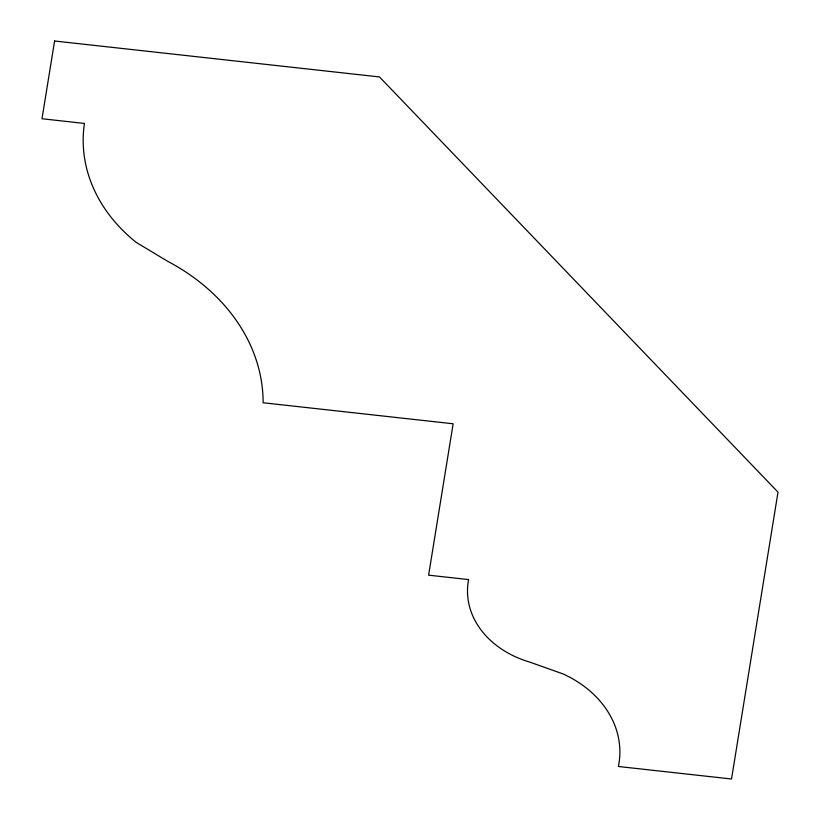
<?xml version="1.0" encoding="UTF-8"?>
<svg xmlns="http://www.w3.org/2000/svg" width="820" height="820" viewBox="0 0 820 820"><rect width="100%" height="100%" fill="white"/><g stroke="black" fill="none" stroke-linecap="round" stroke-linejoin="round"><path stroke-width="1.23" d="M54.591 41L41.994 118.746L84.429 123.441A179.703 143.326 1.2 0 0 136.14 242.33L167.454 261.18A210.689 168.038 1.2 0 1 263.128 402.753L453.142 423.776L428.604 575.168L468.609 579.586A93.921 74.907 1.2 0 0 529.607 662.047L563.155 673.958A111.561 88.98 1.2 0 1 618.372 766.485L731.522 779L778.006 492.154L379.476 76.936L54.591 41"/></g></svg>
